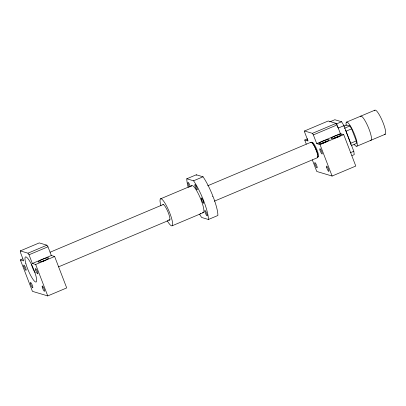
<?xml version="1.0" encoding="UTF-8"?>
<svg xmlns="http://www.w3.org/2000/svg" width="406" height="406" viewBox="0 0 406 406"><rect width="100%" height="100%" fill="white"/><g stroke="black" fill="none" stroke-linecap="round" stroke-linejoin="round"><path stroke-width="0.61" d="M199.574 214.256A25.182 4.999 67.1 0 0 201.214 216.84L201.66 217.474L208.4 219.484L217.88 215.49L217.89 214.992A25.182 4.999 67.1 0 0 203.472 177.432L203.025 176.798L196.281 174.788L186.806 178.782L186.796 179.279A25.182 4.999 67.1 0 0 188.237 187.491M196.271 175.28L196.281 174.788M208.4 219.484L208.415 218.986A25.182 4.999 67.1 0 0 193.997 181.426L193.55 180.792L186.806 178.782M306.276 144.11L304.713 140.034L308.032 141.024L304.688 132.32L304.515 130.986L328.205 120.993L336.117 123.358L337.061 124.921L340.401 133.625L343.72 134.619L355.788 166.054L332.098 176.042L316.781 171.474L312.31 159.827M20.371 259.911L23.69 260.901L20.346 252.192L20.3 250.898L39.255 242.905L46.908 245.188L47.979 246.792L51.318 255.501L54.637 256.49L66.706 287.925L47.751 295.918L32.439 291.346L20.371 259.911L22.67 258.942M329.723 121.896L334.838 119.734L341.603 121.754L343.953 125.667L353.793 151.301L354.225 154.645L351.951 155.6M193.55 180.792L203.025 176.798M20.3 250.898L27.958 253.182L46.908 245.188M304.515 130.986L312.427 133.346L336.117 123.358M335.914 124.15L341.603 121.754M160.502 198.849L191.774 185.664M27.958 253.182L29.024 254.785L47.979 246.792M312.427 133.346L313.366 134.909L337.061 124.921M346.435 122.17L374.865 110.183M304.713 140.034L307.601 138.816M343.953 125.667L338.264 128.068L337.092 126.109M343.862 126.21L346.704 125.012L349.896 125.961L351.616 128.834L356.26 140.923L356.58 143.374L351.459 145.531M50.09 252.222L163.334 204.482M207.699 185.775L311.021 142.217M344.207 128.362L349.896 125.961M29.024 254.785L32.368 263.489L51.318 255.501M313.366 134.909L316.71 143.617L340.401 133.625M351.616 128.834L345.932 131.229L345.359 130.275M32.368 263.489L35.682 264.479L54.637 256.49M316.71 143.617L320.029 144.607L343.72 134.619M350.733 144.546L350.571 143.323L356.26 140.923M58.5 266.874L169.992 219.874M214.358 201.168L317.68 157.609M356.844 146.221L385.274 134.234M172.159 225.787L203.431 212.602M350.378 152.737L353.793 151.301M346.151 131.808L350.571 143.323M320.029 144.607L332.098 176.042M35.682 264.479L47.751 295.918M310.808 142.597A8.394 1.665 67.1 0 1 315.731 148.9A8.394 1.665 67.1 0 1 317.319 157.655M35.215 272.654A5.248 1.04 67.1 0 1 32.876 268.554A5.248 1.04 67.1 0 1 31.592 264.032M346.166 125.393A13.119 2.603 67.1 0 1 349.947 125.251A13.119 2.603 67.1 0 1 356.879 141.745A13.119 2.603 67.1 0 1 354.062 144.191M374.53 110.777A13.119 2.603 67.1 0 1 382.493 121.257A13.119 2.603 67.1 0 1 384.35 134.132M360.315 116.766A13.119 2.603 67.1 0 1 368.009 126.616A13.119 2.603 67.1 0 1 370.495 140.293M307.87 140.288A5.506 0.873 -21 0 1 307.591 139.461M311.833 142.714A7.871 1.563 67.1 0 1 316.609 149.002A7.871 1.563 67.1 0 1 317.725 156.731A7.871 1.563 67.1 0 0 317.7 155.691M311.564 142.658A7.871 1.563 67.1 0 1 311.778 142.76M312.021 142.937A7.871 1.563 67.1 0 1 313.909 145.485M314.264 146.109A7.871 1.563 67.1 0 1 314.965 147.485M315.31 148.215A7.871 1.563 67.1 0 1 316.264 150.484M316.543 151.24A7.871 1.563 67.1 0 1 316.802 151.981M317.03 152.702A7.871 1.563 67.1 0 1 317.233 153.387M317.401 154.036A7.871 1.563 67.1 0 1 317.538 154.64M322.227 143.562A3.41 0.538 -21 0 1 322.476 143.43M323.034 143.156A3.41 0.538 -21 0 1 323.653 142.876M323.983 142.745A3.41 0.538 -21 0 1 324.978 142.369M325.307 142.262A3.41 0.538 -21 0 1 325.927 142.075M334.793 138.233A3.41 0.538 -21 0 1 335.062 138.096M335.655 137.822A3.41 0.538 -21 0 1 336.3 137.548M336.635 137.421A3.41 0.538 -21 0 1 338.538 136.802M333.153 138.634A5.506 0.873 -21 0 1 340.04 136M320.836 143.831A5.506 0.873 -21 0 1 327.287 141.298M43.244 261.154A5.669 0.898 -21 0 1 45.447 260.353M160.954 205.837A14.692 2.918 67.1 0 1 163.816 201.396A14.692 2.918 67.1 0 1 172.408 221.838A14.692 2.918 67.1 0 1 167.155 220.585M191.404 186.329A14.692 2.918 67.1 0 1 200.32 198.067A14.692 2.918 67.1 0 1 202.401 212.49M189.536 187.049A2.888 0.573 67.1 0 1 188.024 183.416A2.888 0.573 67.1 0 1 188.673 182.944A2.888 0.573 67.1 0 1 190.277 186.506M162.877 204.771A8.394 1.665 67.1 0 1 168.216 212.521A8.394 1.665 67.1 0 1 168.81 219.758M212.521 196.514A2.888 0.573 67.1 0 1 212.632 196.793M200.28 213.764A2.888 0.573 67.1 0 1 200.148 213.749M200.397 213.302A2.888 0.573 67.1 0 1 200.366 213.663M319.969 150.053A2.888 0.573 67.1 0 0 322.115 153.996A2.888 0.573 67.1 0 0 320.994 149.931A2.888 0.573 67.1 0 0 319.969 150.053M326.652 167.465A2.888 0.573 67.1 0 0 328.799 171.403A2.888 0.573 67.1 0 0 327.678 167.343A2.888 0.573 67.1 0 0 326.652 167.465M314.914 163.963A2.888 0.573 67.1 0 0 317.056 167.901A2.888 0.573 67.1 0 0 315.934 163.841A2.888 0.573 67.1 0 0 314.914 163.963M333.915 138.182A5.506 0.873 -21 0 0 341.39 134.513A5.506 0.873 -21 0 0 333.433 136.751A5.506 0.873 -21 0 0 333.915 138.182M321.593 143.374A5.506 0.873 -21 0 0 329.073 139.705A5.506 0.873 -21 0 0 321.116 141.943A5.506 0.873 -21 0 0 321.593 143.374M23.883 266.422A2.888 0.573 67.1 0 0 26.03 270.366A2.888 0.573 67.1 0 0 24.908 266.306A2.888 0.573 67.1 0 0 23.883 266.422M42.31 287.336A2.888 0.573 67.1 0 0 44.457 291.28A2.888 0.573 67.1 0 0 43.335 287.22A2.888 0.573 67.1 0 0 42.31 287.336M35.627 269.929A2.888 0.573 67.1 0 0 37.773 273.867A2.888 0.573 67.1 0 0 36.652 269.807A2.888 0.573 67.1 0 0 35.627 269.929M40.976 261.703A5.669 0.898 -21 0 0 48.664 257.927A5.669 0.898 -21 0 0 40.483 260.226A5.669 0.898 -21 0 0 40.976 261.703M30.567 283.835A2.888 0.573 67.1 0 0 32.713 287.778A2.888 0.573 67.1 0 0 31.592 283.713A2.888 0.573 67.1 0 0 30.567 283.835M25.817 263.428A13.642 2.71 67.1 0 0 35.961 282.058A13.642 2.71 67.1 0 0 30.658 262.86A13.642 2.71 67.1 0 0 25.817 263.428M195.022 186.014A2.888 0.573 67.1 0 0 197.164 189.82A2.888 0.573 67.1 0 0 195.946 185.649A2.888 0.573 67.1 0 0 195.022 186.014M205 212.003A2.888 0.573 67.1 0 0 207.141 215.809A2.888 0.573 67.1 0 0 205.923 211.643A2.888 0.573 67.1 0 0 205 212.003M201.396 199.305A2.888 0.573 67.1 0 0 203.543 203.249A2.888 0.573 67.1 0 0 202.421 199.184A2.888 0.573 67.1 0 0 201.396 199.305"/></g></svg>
